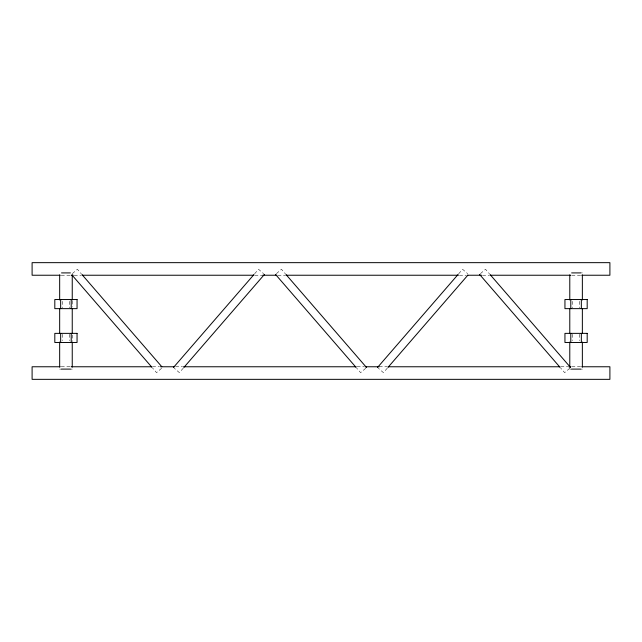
<?xml version="1.0" encoding="UTF-8"?>
<svg xmlns="http://www.w3.org/2000/svg" width="642" height="642" viewBox="0 0 642 642"><rect width="100%" height="100%" fill="white"/><g stroke="black" fill="none" stroke-linecap="round" stroke-linejoin="round"><path stroke-width="0.48" stroke-dasharray="3.21 2.41" d="M254.601 273.805L258.533 269.271L263.597 273.661M183.299 368.107L179.375 372.641L174.311 368.251M458.653 273.805L462.585 269.271L467.649 273.661M387.351 368.107L383.426 372.641L378.363 368.251M72.329 273.661L77.393 269.271L81.317 273.805M161.615 368.251L156.552 372.641L152.619 368.107M276.389 273.669L281.453 269.279L285.377 273.813M365.675 368.267L360.611 372.649L356.679 368.115M480.441 273.669L485.504 269.279L489.429 273.813M569.727 368.267L564.663 372.649L560.731 368.115M580.512 272.906L582.358 272.906M61.191 275.233L70.219 275.233M74.231 275.233L81.253 275.233M254.794 275.233L262.819 275.233M277.866 275.233L284.887 275.233M459.431 275.233L466.453 275.233M482.503 275.233L489.525 275.233M571.781 275.233L580.809 275.233M61.191 366.767L70.219 366.767M152.475 366.767L159.497 366.767M175.547 366.767L182.569 366.767M357.113 366.767L364.134 366.767M379.181 366.767L387.206 366.767M560.747 366.767L567.769 366.767M571.781 366.767L580.809 366.767M59.666 369.102L61.512 369.102M70.395 369.102L72.241 369.102M569.783 369.102L571.629 369.102M580.512 369.102L582.358 369.102M579.421 301.355L579.421 307.735M579.421 334.281L579.421 340.653M572.712 301.355L572.712 307.735M572.712 334.281L572.712 340.653M72.241 300.962L72.241 306.98M72.241 335.036L72.241 341.046M69.288 301.355L69.288 307.735M69.288 334.281L69.288 340.653M62.579 301.355L62.579 307.735M62.579 334.281L62.579 340.653"/><path stroke-width="0.96" d="M173.436 367.505L253.951 274.559M183.957 367.352L264.464 274.407M377.488 367.505L458.003 274.559M388.009 367.352L467.866 275.161M61.512 272.906L70.395 272.906M571.629 272.906L580.512 272.906M60.188 275.233L32.1 275.233L32.1 262.658L609.9 262.658L609.9 275.233L581.812 275.233M71.222 275.233L73.228 275.233M82.256 275.233L253.791 275.233M262.819 275.233L276.863 275.233M285.891 275.233L458.428 275.233M467.456 275.233L481.5 275.233M490.528 275.233L570.778 275.233M60.188 366.767L32.1 366.767L32.1 379.342L609.9 379.342L609.9 366.767L581.812 366.767M71.222 366.767L151.472 366.767M160.5 366.767L174.544 366.767M183.572 366.767L356.109 366.767M365.137 366.767L379.181 366.767M388.209 366.767L559.744 366.767M568.772 366.767L570.778 366.767M61.512 369.102L70.395 369.102M571.629 369.102L580.512 369.102M490.087 274.567L570.594 367.513M479.566 274.423L560.081 367.36M286.035 274.567L366.542 367.513M275.514 274.423L356.029 367.36M81.975 274.559L161.832 366.751M72.113 275.161L151.969 367.352M582.358 274.912L582.358 299.966M582.358 308.979L582.358 333.029M582.358 342.05L582.358 367.104M581.339 299.533L581.339 308.642M581.339 333.367L581.339 342.475M570.794 299.533L570.794 308.642M570.794 333.367L570.794 342.475M569.783 274.912L569.783 299.966M569.783 308.979L569.783 333.029M569.783 342.05L569.783 367.104M72.241 274.912L72.241 299.966M72.241 308.979L72.241 333.029M72.241 342.05L72.241 367.104M71.206 299.533L71.206 308.642M71.206 333.367L71.206 342.475M60.661 299.533L60.661 308.642M60.661 333.367L60.661 342.475M59.666 274.912L59.666 299.966M59.666 308.979L59.666 333.029M59.666 342.05L59.666 367.104M77.056 299.533L54.811 299.533L54.811 308.642L77.056 308.642L77.056 299.533M587.189 299.533L564.944 299.533L564.944 308.642L587.189 308.642L587.189 299.533M77.056 333.367L54.811 333.367L54.811 342.475L77.056 342.475L77.056 333.367M587.189 333.367L564.944 333.367L564.944 342.475L587.189 342.475L587.189 333.367"/></g></svg>
